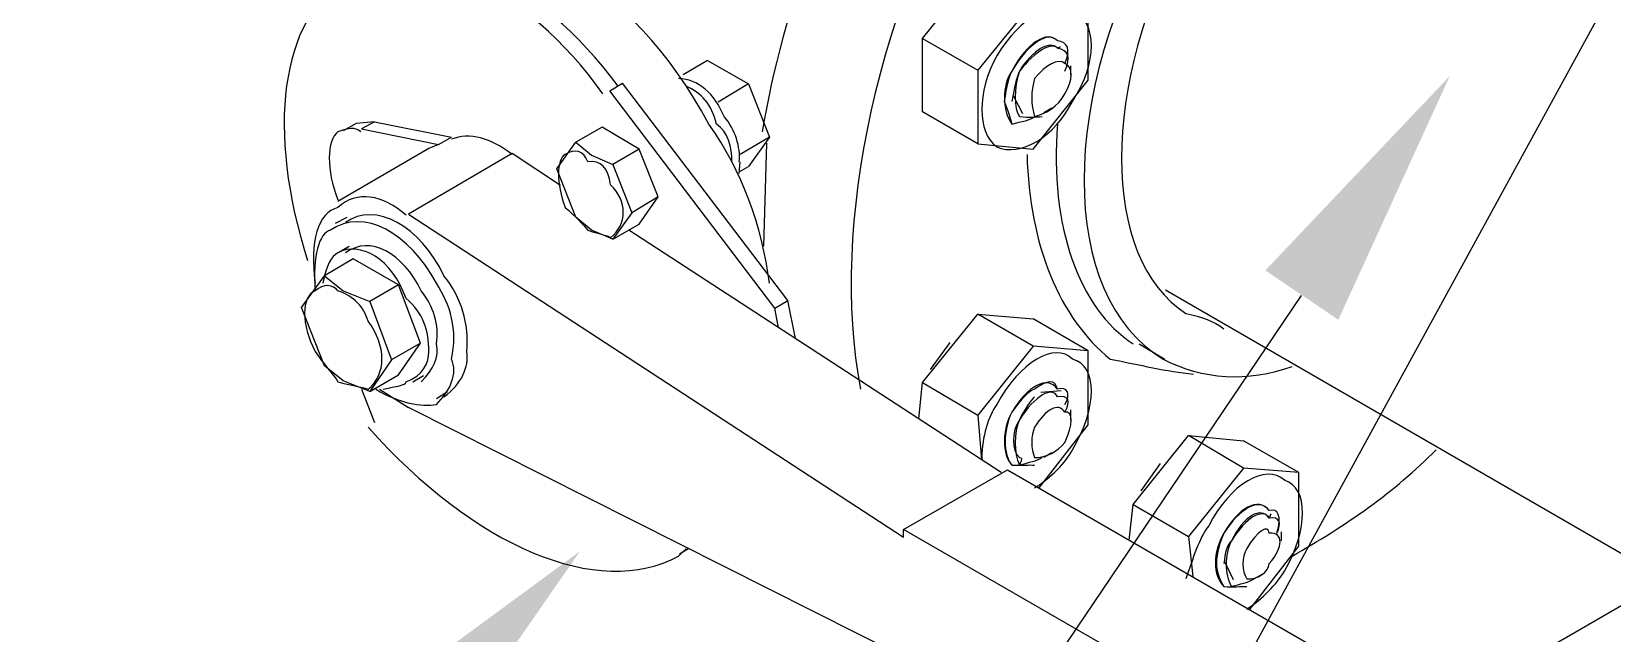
# Model space of a CAD drawing. Header units: inches. Extents: x 0.3 to 33.8, y 15.5 to 37.1.
# Drawn here: x 6.251 to 7.329, y 25.313 to 25.723 of the extents above; entities that cross this region are included whole.
import ezdxf

# ---------------------------------------------------------------- set-up
doc = ezdxf.new("R2010")
doc.units = ezdxf.units.IN
doc.header["$MEASUREMENT"] = 0

# ---------------------------------------------------------------- blocks, each defined once
blk = doc.blocks.new('60298_1')
at = {"transparency": 33554687}
for points in [[(7.0927, 25.5606), (7.2185, 25.6931), (7.1425, 25.527)], [(6.478, 25.261), (6.6253, 25.3692), (6.521, 25.2191)]]:
    blk.add_hatch(color=21, dxfattribs=at).paths.add_polyline_path(points)
at = {"color": 21, "transparency": 33554687}
for points in [[(7.5287, 26.1158), (4.8609, 21.2414), (4.6807, 21.2414)], [(7.1171, 25.5436), (4.8449, 22.1818), (4.6647, 22.1818)]]:
    blk.add_lwpolyline(points, dxfattribs=at)
at = {"transparency": 33554687}
for points in [[(6.8589, 25.7187), (6.8966, 25.7657)], [(6.9343, 25.7435), (6.8966, 25.697)], [(6.972, 25.6903), (6.972, 25.7404)], [(6.8589, 25.7187), (6.8966, 25.697), (6.8966, 25.6469)], [(6.8589, 25.6686), (6.8589, 25.7187)], [(6.9524, 25.7192), (6.9524, 25.7192)], [(6.7123, 25.7037), (6.6957, 25.6939)], [(6.7123, 25.7037), (6.7402, 25.6877)], [(6.9601, 25.6939), (6.9601, 25.7001)], [(6.9343, 25.6433), (6.972, 25.6903)], [(6.6457, 25.683), (6.6544, 25.6882)], [(6.7582, 25.5348), (6.6457, 25.683)], [(6.767, 25.54), (6.6544, 25.6882)], [(6.7402, 25.6877), (6.7195, 25.6753)], [(6.7402, 25.6877), (6.7546, 25.6515)], [(6.9209, 25.6794), (6.9271, 25.6675)], [(6.8966, 25.6469), (6.8589, 25.6686)], [(6.9472, 25.6712), (6.9416, 25.6681)], [(6.4727, 25.6608), (6.4639, 25.6557)], [(6.4851, 25.6619), (6.4727, 25.6608)], [(6.4851, 25.6619), (6.4763, 25.6572)], [(6.4763, 25.6572), (6.5289, 25.6464)], [(6.4851, 25.6619), (6.5377, 25.6515)], [(6.6405, 25.6582), (6.6224, 25.6479)], [(6.6658, 25.6433), (6.6405, 25.6582)], [(6.9214, 25.665), (6.9214, 25.665)], [(6.5289, 25.6464), (6.5222, 25.6438)], [(6.5289, 25.6464), (6.5377, 25.6515)], [(6.6095, 25.6298), (6.6224, 25.6479)], [(6.6224, 25.6479), (6.6333, 25.6391)], [(6.7546, 25.6515), (6.7345, 25.6397)], [(6.7546, 25.6515), (6.7402, 25.6314)], [(6.7526, 25.6474), (6.7505, 25.5772)], [(6.8966, 25.6469), (6.9343, 25.6433)], [(6.5222, 25.6438), (6.4603, 25.6076)], [(6.579, 25.6402), (6.5083, 25.5989)], [(6.6121, 25.6185), (6.579, 25.6402)], [(6.6333, 25.6391), (6.6477, 25.6329)], [(6.6658, 25.6433), (6.6477, 25.6329)], [(6.6787, 25.6107), (6.6658, 25.6433)], [(6.6224, 25.5968), (6.6095, 25.6298)], [(6.6477, 25.6329), (6.6606, 25.5999)], [(6.734, 25.6267), (6.7345, 25.6345)], [(6.734, 25.6278), (6.7402, 25.6314)], [(6.6787, 25.6107), (6.6606, 25.5999)], [(6.6658, 25.5921), (6.6787, 25.6107)], [(6.4587, 25.5927), (6.4665, 25.5968)], [(6.5083, 25.5989), (6.846, 25.3789)], [(6.6333, 25.588), (6.6224, 25.5968)], [(6.6606, 25.5999), (6.6477, 25.5818)], [(6.6477, 25.5818), (6.6658, 25.5921)], [(6.6477, 25.5818), (6.6333, 25.588)], [(6.9126, 25.4228), (6.6586, 25.588)], [(6.75, 25.5875), (6.75, 25.5875)], [(6.4422, 25.571), (6.4422, 25.571)], [(6.4608, 25.573), (6.468, 25.5772)], [(6.7505, 25.5808), (6.7505, 25.5808)], [(6.4706, 25.5684), (6.451, 25.557)], [(6.5016, 25.5508), (6.4706, 25.5684)], [(6.4355, 25.5353), (6.451, 25.557)], [(6.451, 25.557), (6.4639, 25.5467)], [(6.5016, 25.5508), (6.482, 25.5395)], [(6.5166, 25.5111), (6.5016, 25.5508)], [(6.4639, 25.5467), (6.482, 25.5395)], [(6.482, 25.5395), (6.4969, 25.4997)], [(6.7582, 25.5348), (6.767, 25.54)], [(6.7722, 25.5142), (6.767, 25.54)], [(7.8757, 25.0556), (7.0247, 25.5472)], [(6.451, 25.4956), (6.4355, 25.5353)], [(6.7608, 25.5214), (6.7582, 25.5348)], [(6.8589, 25.4842), (6.8966, 25.5307), (6.9343, 25.5276)], [(6.9343, 25.509), (6.8966, 25.5307)], [(6.972, 25.5059), (6.9343, 25.5276)], [(6.5166, 25.5111), (6.4969, 25.4997)], [(6.5016, 25.4894), (6.5166, 25.5111)], [(6.8775, 25.5116), (6.8641, 25.493)], [(6.9343, 25.509), (6.8966, 25.462)], [(6.972, 25.5059), (6.9343, 25.509)], [(6.972, 25.4553), (6.972, 25.5059)], [(7.0066, 25.5106), (7.0242, 25.5002)], [(6.4639, 25.4853), (6.451, 25.4956)], [(6.4969, 25.4997), (6.482, 25.478)], [(6.482, 25.478), (6.4639, 25.4853)], [(6.482, 25.478), (6.5016, 25.4894)], [(6.5114, 25.4847), (6.5186, 25.4889)], [(6.8563, 25.4594), (6.8589, 25.4842)], [(6.8589, 25.4842), (6.8966, 25.462)], [(6.9524, 25.4842), (6.9524, 25.4842)], [(6.4763, 25.4796), (6.4851, 25.4569)], [(6.4887, 25.4796), (6.5083, 25.4672)], [(6.5274, 25.4734), (6.5351, 25.478)], [(6.9534, 25.4785), (6.9395, 25.4775)], [(6.846, 25.2973), (6.5083, 25.4672)], [(6.9601, 25.4589), (6.9601, 25.4656)], [(6.8966, 25.462), (6.8992, 25.4315)], [(6.9385, 25.4124), (6.972, 25.4553)], [(7.0025, 25.4011), (7.0402, 25.4481)], [(7.0402, 25.4481), (7.0779, 25.4445)], [(7.0779, 25.4259), (7.0402, 25.4481)], [(7.1156, 25.4228), (7.0779, 25.4445)], [(6.8992, 25.4357), (6.8997, 25.431)], [(6.9472, 25.4362), (6.9416, 25.4331)], [(6.846, 25.384), (6.9168, 25.4248)], [(6.9168, 25.4248), (7.2085, 25.2565)], [(6.9214, 25.43), (6.9214, 25.43)], [(7.0211, 25.429), (7.0077, 25.4104)], [(7.0779, 25.4259), (7.0402, 25.3794)], [(7.1156, 25.4228), (7.0779, 25.4259)], [(7.1156, 25.3727), (7.1156, 25.4228)], [(6.9999, 25.3768), (7.0025, 25.4011)], [(7.0025, 25.4011), (7.0402, 25.3794)], [(7.0965, 25.4016), (7.0965, 25.4016)], [(7.1646, 25.2002), (6.846, 25.384)], [(6.846, 25.3789), (6.846, 25.384)], [(7.0402, 25.3794), (7.0433, 25.352)], [(7.1037, 25.3763), (7.1037, 25.3825)], [(6.6932, 25.3675), (6.6994, 25.3711)], [(7.082, 25.3293), (7.1156, 25.3727)], [(7.065, 25.3618), (7.0707, 25.35)], [(7.0433, 25.3525), (7.0433, 25.3525)], [(7.065, 25.3474), (7.065, 25.3474)], [(7.0908, 25.3536), (7.0851, 25.3505)], [(7.3666, 25.35), (7.2065, 25.2575)]]:
    blk.add_lwpolyline(points, dxfattribs=at)
for points, knots in [([(7.2917, 26.1716), (7.1697, 26.2443), (6.9679, 26.1278), (6.8424, 25.9082), (6.7956, 25.8293), (6.7642, 25.7396), (6.7495, 25.6551)], [0, 0, 0, 0, 1, 1, 1, 2, 2, 2, 2]), ([(7.4208, 26.0528), (7.4093, 26.0925), (7.3858, 26.1195), (7.3536, 26.1354), (7.2318, 26.2084), (7.0301, 26.0919), (6.9044, 25.872), (6.8276, 25.7412), (6.7955, 25.5923), (6.8166, 25.4796)], [0, 0, 0, 0, 1, 1, 1, 2, 2, 2, 3, 3, 3, 3]), ([(7.3278, 25.9134), (7.3218, 25.9353), (7.308, 25.9512), (7.2865, 25.9598), (7.2171, 26.0037), (7.098, 25.935), (7.0231, 25.8049), (6.9511, 25.6806), (6.9511, 25.5431), (7.0231, 25.5002), (7.0495, 25.4862), (7.0811, 25.4843), (7.1109, 25.4951)], [0, 0, 0, 0, 1, 1, 1, 2, 2, 2, 3, 3, 3, 4, 4, 4, 4]), ([(7.2865, 25.9134), (7.2847, 25.9204), (7.2786, 25.9253), (7.271, 25.9288), (7.2087, 25.9656), (7.1063, 25.9065), (7.0386, 25.7946), (6.9799, 25.6876), (6.9799, 25.5693), (7.0386, 25.5312), (7.0498, 25.529), (7.0571, 25.5261), (7.0645, 25.5209)], [0, 0, 0, 0, 1, 1, 1, 2, 2, 2, 3, 3, 3, 4, 4, 4, 4]), ([(6.7546, 25.5519), (6.7494, 25.5913), (6.736, 25.6279), (6.7133, 25.6603), (6.661, 25.7577), (6.5714, 25.8094), (6.5119, 25.7739)], [0, 0, 0, 0, 1, 1, 1, 2, 2, 2, 2]), ([(6.641, 25.681), (6.588, 25.7553), (6.5149, 25.7865), (6.4654, 25.7584), (6.4213, 25.7324), (6.4111, 25.6559), (6.4396, 25.5674)], [0, 0, 0, 0, 1, 1, 1, 2, 2, 2, 2]), ([(6.9612, 25.7378), (6.9785, 25.7298), (6.9785, 25.7023), (6.9612, 25.6758), (6.9492, 25.6515), (6.9254, 25.6377), (6.9095, 25.6448), (6.896, 25.6547), (6.896, 25.6822), (6.9095, 25.7068), (6.9254, 25.733), (6.9492, 25.7468), (6.9612, 25.7378)], [0, 0, 0, 0, 1, 1, 1, 2, 2, 2, 3, 3, 3, 4, 4, 4, 4]), ([(6.9509, 25.7171), (6.9443, 25.7243), (6.9303, 25.7162), (6.9199, 25.6965), (6.913, 25.6863), (6.913, 25.6701), (6.9199, 25.6603)], [0, 0, 0, 0, 1, 1, 1, 2, 2, 2, 2]), ([(6.956, 25.7016), (6.9603, 25.7111), (6.9579, 25.7164), (6.9509, 25.7171), (6.945, 25.7239), (6.931, 25.7158), (6.9199, 25.6965), (6.9182, 25.6937), (6.9159, 25.6858), (6.9147, 25.6758)], [0, 0, 0, 0, 1, 1, 1, 2, 2, 2, 3, 3, 3, 3]), ([(6.9509, 25.712), (6.9534, 25.7133), (6.9533, 25.7134), (6.9509, 25.712), (6.9459, 25.7177), (6.9341, 25.7109), (6.925, 25.6965), (6.9233, 25.6922), (6.9214, 25.6856), (6.9199, 25.6758)], [0, 0, 0, 0, 1, 1, 1, 2, 2, 2, 3, 3, 3, 3]), ([(6.956, 25.6965), (6.9604, 25.7062), (6.9584, 25.7106), (6.9509, 25.712), (6.9476, 25.7168), (6.9357, 25.71), (6.925, 25.6965), (6.9211, 25.6847), (6.9211, 25.671), (6.925, 25.6655), (6.9319, 25.6647), (6.9367, 25.6652), (6.9405, 25.6655)], [0, 0, 0, 0, 1, 1, 1, 2, 2, 2, 3, 3, 3, 4, 4, 4, 4]), ([(6.956, 25.7016), (6.9617, 25.6996), (6.9617, 25.69), (6.956, 25.681), (6.9514, 25.6722), (6.9431, 25.6674), (6.9354, 25.6655), (6.9328, 25.6733), (6.9328, 25.683), (6.9354, 25.6913), (6.9431, 25.7007), (6.9514, 25.7055), (6.956, 25.7016)], [0, 0, 0, 0, 1, 1, 1, 2, 2, 2, 3, 3, 3, 4, 4, 4, 4]), ([(6.734, 25.6345), (6.7348, 25.6449), (6.7314, 25.6564), (6.7236, 25.6655), (6.7173, 25.6808), (6.7058, 25.6913), (6.6926, 25.6913)], [0, 0, 0, 0, 1, 1, 1, 2, 2, 2, 2]), ([(6.7288, 25.6345), (6.7294, 25.6448), (6.7261, 25.655), (6.7185, 25.6603), (6.7152, 25.6738), (6.708, 25.6818), (6.6978, 25.6861)], [0, 0, 0, 0, 1, 1, 1, 2, 2, 2, 2]), ([(6.9147, 25.6758), (6.9159, 25.6723), (6.9182, 25.6671), (6.9199, 25.6603), (6.9266, 25.6622), (6.9325, 25.6629), (6.9354, 25.6655)], [0, 0, 0, 0, 1, 1, 1, 2, 2, 2, 2]), ([(6.4758, 25.6551), (6.4719, 25.6583), (6.4676, 25.6578), (6.4603, 25.6551), (6.4528, 25.6493), (6.452, 25.629), (6.4603, 25.6087)], [0, 0, 0, 0, 1, 1, 1, 2, 2, 2, 2]), ([(6.6307, 25.6345), (6.6275, 25.6429), (6.6219, 25.6435), (6.6152, 25.6397), (6.6091, 25.6361), (6.6091, 25.6199), (6.6152, 25.6035), (6.6219, 25.5978), (6.6275, 25.5919), (6.6307, 25.588)], [0, 0, 0, 0, 1, 1, 1, 2, 2, 2, 3, 3, 3, 3]), ([(6.9302, 25.6397), (6.9316, 25.5781), (6.9525, 25.5278), (6.987, 25.5002), (7.0071, 25.4963), (7.025, 25.4918), (7.0438, 25.4899)], [0, 0, 0, 0, 1, 1, 1, 2, 2, 2, 2]), ([(6.6307, 25.588), (6.6393, 25.5851), (6.6449, 25.5845), (6.6462, 25.5829), (6.6577, 25.5919), (6.6577, 25.6081), (6.6462, 25.619), (6.6449, 25.6302), (6.6393, 25.6362), (6.6307, 25.6345)], [0, 0, 0, 0, 1, 1, 1, 2, 2, 2, 3, 3, 3, 3]), ([(6.5067, 25.5983), (6.4908, 25.6121), (6.4731, 25.6154), (6.4603, 25.6035), (6.4466, 25.6001), (6.4407, 25.5803), (6.4448, 25.5519)], [0, 0, 0, 0, 1, 1, 1, 2, 2, 2, 2]), ([(6.5377, 25.5002), (6.5421, 25.52), (6.537, 25.5373), (6.5274, 25.5519), (6.5089, 25.586), (6.478, 25.6038), (6.4551, 25.588), (6.4477, 25.5863), (6.4427, 25.5705), (6.4448, 25.5467)], [0, 0, 0, 0, 1, 1, 1, 2, 2, 2, 3, 3, 3, 3]), ([(6.5481, 25.5054), (6.5498, 25.5245), (6.5447, 25.5417), (6.5326, 25.557), (6.5166, 25.5905), (6.4858, 25.6082), (6.4654, 25.5932)], [0, 0, 0, 0, 1, 1, 1, 2, 2, 2, 2]), ([(6.5222, 25.5054), (6.5223, 25.5194), (6.5185, 25.5321), (6.5067, 25.5415), (6.4977, 25.5681), (6.475, 25.5812), (6.4603, 25.5725), (6.4558, 25.5701), (6.4523, 25.5645), (6.4499, 25.5519)], [0, 0, 0, 0, 1, 1, 1, 2, 2, 2, 3, 3, 3, 3]), ([(6.5274, 25.5106), (6.5294, 25.5235), (6.5256, 25.5362), (6.5171, 25.5467), (6.5048, 25.5722), (6.4821, 25.5853), (6.4654, 25.5725)], [0, 0, 0, 0, 1, 1, 1, 2, 2, 2, 2]), ([(6.4603, 25.5467), (6.4572, 25.5511), (6.4504, 25.5517), (6.4448, 25.5467), (6.4351, 25.5429), (6.4351, 25.5235), (6.4448, 25.5054), (6.4504, 25.4969), (6.4572, 25.4898), (6.4603, 25.4847)], [0, 0, 0, 0, 1, 1, 1, 2, 2, 2, 3, 3, 3, 3]), ([(6.4603, 25.4847), (6.4713, 25.4816), (6.478, 25.481), (6.4809, 25.4796), (6.4934, 25.4898), (6.4934, 25.5092), (6.4809, 25.526), (6.478, 25.5358), (6.4713, 25.5429), (6.4603, 25.5467)], [0, 0, 0, 0, 1, 1, 1, 2, 2, 2, 3, 3, 3, 3]), ([(6.4861, 25.4796), (6.5021, 25.4702), (6.5172, 25.4674), (6.5274, 25.4692), (6.537, 25.4789), (6.5421, 25.4902), (6.5377, 25.5002)], [0, 0, 0, 0, 1, 1, 1, 2, 2, 2, 2]), ([(6.4912, 25.4796), (6.5001, 25.4819), (6.5066, 25.4821), (6.5067, 25.4847), (6.5185, 25.489), (6.5223, 25.4974), (6.5222, 25.5054)], [0, 0, 0, 0, 1, 1, 1, 2, 2, 2, 2]), ([(6.9354, 25.4124), (6.9469, 25.4196), (6.9567, 25.4298), (6.9612, 25.4383), (6.9785, 25.4677), (6.9785, 25.4952), (6.9612, 25.5002), (6.9492, 25.5121), (6.9254, 25.4984), (6.9095, 25.4692), (6.9036, 25.4607), (6.8997, 25.4474), (6.8992, 25.4331)], [0, 0, 0, 0, 1, 1, 1, 2, 2, 2, 3, 3, 3, 4, 4, 4, 4]), ([(6.9509, 25.4796), (6.9443, 25.4897), (6.9303, 25.4816), (6.9199, 25.4641), (6.913, 25.4517), (6.913, 25.4355), (6.9199, 25.4279)], [0, 0, 0, 0, 1, 1, 1, 2, 2, 2, 2]), ([(6.956, 25.4692), (6.9603, 25.4764), (6.9579, 25.4818), (6.9509, 25.4796), (6.9495, 25.4867), (6.9439, 25.4861), (6.9354, 25.4796)], [0, 0, 0, 0, 1, 1, 1, 2, 2, 2, 2]), ([(6.9354, 25.4796), (6.9321, 25.4793), (6.9265, 25.4734), (6.9199, 25.4641), (6.9137, 25.4512), (6.9137, 25.4351), (6.9199, 25.4279), (6.9266, 25.4276), (6.9325, 25.4283), (6.9354, 25.4279)], [0, 0, 0, 0, 1, 1, 1, 2, 2, 2, 3, 3, 3, 3]), ([(6.9354, 25.4744), (6.9351, 25.4747), (6.9303, 25.4697), (6.925, 25.4589), (6.9195, 25.451), (6.9195, 25.4374), (6.925, 25.4331), (6.9269, 25.4331), (6.9271, 25.433), (6.925, 25.4279)], [0, 0, 0, 0, 1, 1, 1, 2, 2, 2, 3, 3, 3, 3]), ([(6.956, 25.4641), (6.9604, 25.4716), (6.9584, 25.476), (6.9509, 25.4744), (6.9476, 25.4822), (6.9357, 25.4754), (6.925, 25.4589), (6.9211, 25.45), (6.9211, 25.4363), (6.925, 25.4279), (6.9319, 25.4301), (6.9367, 25.4306), (6.9405, 25.4331)], [0, 0, 0, 0, 1, 1, 1, 2, 2, 2, 3, 3, 3, 4, 4, 4, 4]), ([(6.956, 25.4641), (6.9617, 25.465), (6.9617, 25.4553), (6.956, 25.4434), (6.9514, 25.4376), (6.9431, 25.4328), (6.9354, 25.4331), (6.9328, 25.4387), (6.9328, 25.4483), (6.9354, 25.4538), (6.9431, 25.4661), (6.9514, 25.4709), (6.956, 25.4641)], [0, 0, 0, 0, 1, 1, 1, 2, 2, 2, 3, 3, 3, 4, 4, 4, 4]), ([(6.4809, 25.4538), (6.5526, 25.3728), (6.6382, 25.336), (6.6926, 25.366), (6.6955, 25.3691), (6.6974, 25.3703), (6.6978, 25.3711)], [0, 0, 0, 0, 1, 1, 1, 2, 2, 2, 2]), ([(7.08, 25.3298), (7.0906, 25.3366), (7.1004, 25.3469), (7.1058, 25.3556), (7.1222, 25.3847), (7.1222, 25.4122), (7.1058, 25.4176), (7.0929, 25.4292), (7.069, 25.4154), (7.0541, 25.3866), (7.0473, 25.3778), (7.0434, 25.3644), (7.0386, 25.3505)], [0, 0, 0, 0, 1, 1, 1, 2, 2, 2, 3, 3, 3, 4, 4, 4, 4]), ([(7.0954, 25.3969), (7.088, 25.4067), (7.0739, 25.3986), (7.0645, 25.3815), (7.0567, 25.3687), (7.0567, 25.3525), (7.0645, 25.3453)], [0, 0, 0, 0, 1, 1, 1, 2, 2, 2, 2]), ([(7.1006, 25.3815), (7.1039, 25.3934), (7.1016, 25.3988), (7.0954, 25.3969), (7.0887, 25.4063), (7.0747, 25.3982), (7.0645, 25.3815), (7.0619, 25.3761), (7.0596, 25.3682), (7.0593, 25.3608)], [0, 0, 0, 0, 1, 1, 1, 2, 2, 2, 3, 3, 3, 3]), ([(7.0954, 25.3918), (7.0971, 25.3957), (7.097, 25.3958), (7.0954, 25.3918), (7.0896, 25.4001), (7.0778, 25.3933), (7.0696, 25.3763), (7.067, 25.3746), (7.065, 25.368), (7.0645, 25.3608)], [0, 0, 0, 0, 1, 1, 1, 2, 2, 2, 3, 3, 3, 3]), ([(7.1006, 25.3815), (7.1041, 25.3886), (7.1021, 25.393), (7.0954, 25.3918), (7.0913, 25.3992), (7.0794, 25.3924), (7.0696, 25.3763), (7.0648, 25.3671), (7.0648, 25.3534), (7.0696, 25.3453), (7.0756, 25.3471), (7.0804, 25.3476), (7.0851, 25.3505)], [0, 0, 0, 0, 1, 1, 1, 2, 2, 2, 3, 3, 3, 4, 4, 4, 4]), ([(7.0954, 25.3815), (7.1053, 25.382), (7.1053, 25.3724), (7.0954, 25.3608), (7.0951, 25.3546), (7.0868, 25.3498), (7.08, 25.3505), (7.0765, 25.3557), (7.0765, 25.3653), (7.08, 25.3711), (7.0868, 25.3831), (7.0951, 25.3879), (7.0954, 25.3815)], [0, 0, 0, 0, 1, 1, 1, 2, 2, 2, 3, 3, 3, 4, 4, 4, 4]), ([(7.0593, 25.3608), (7.0596, 25.3547), (7.0619, 25.3495), (7.0645, 25.3453), (7.0703, 25.3446), (7.0762, 25.3453), (7.08, 25.3453)], [0, 0, 0, 0, 1, 1, 1, 2, 2, 2, 2])]:
    blk.add_open_spline(points, degree=3, knots=knots, dxfattribs=at)
for points in [[(6.6513, 25.6861), (6.5969, 25.7604), (6.5238, 25.7916), (6.4758, 25.7636)], [(6.9509, 25.6603), (6.9456, 25.5908), (6.9654, 25.5348), (7.0025, 25.5106)], [(6.579, 25.6397), (6.5647, 25.6508), (6.55, 25.6549), (6.5377, 25.65)], [(6.5171, 25.4847), (6.5256, 25.4931), (6.5294, 25.5015), (6.5274, 25.5106)], [(6.5326, 25.4744), (6.5447, 25.4833), (6.5498, 25.4947), (6.5481, 25.5054)], [(7.1109, 25.366), (7.1474, 25.3864), (7.181, 25.4098), (7.2091, 25.4383)]]:
    blk.add_open_spline(points, degree=3, dxfattribs=at)

msp = doc.modelspace()

# ---------------------------------------------------------------- block references
msp.add_blockref('60298_1', (0, 0))

doc.saveas('drawing.dxf')
